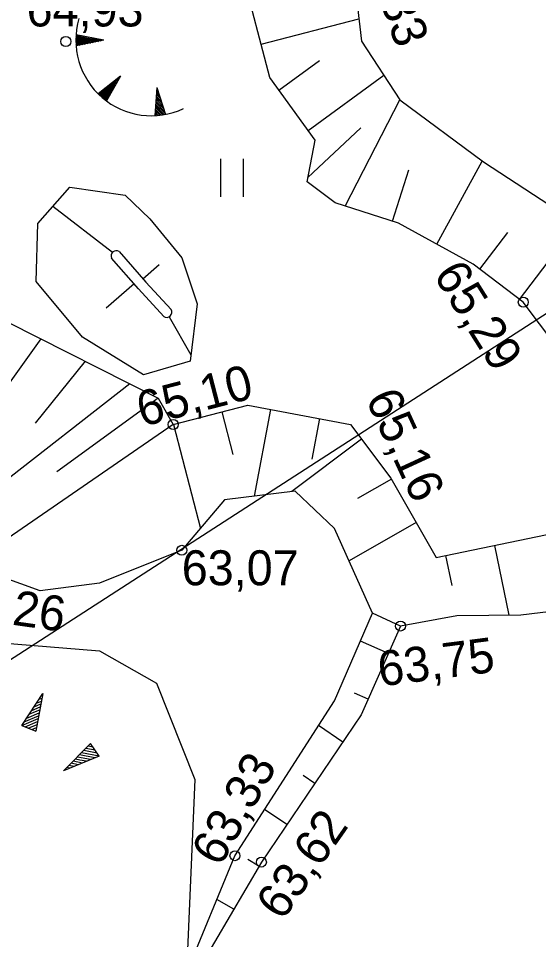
# Model space of a CAD drawing. Extents: x 549189 to 550572, y 6537784 to 6538714.
# Drawn here: x 549520.04 to 549540.89, y 6538190.02 to 6538226.91 of the extents above; entities that cross this region are included whole.
import ezdxf

# ---------------------------------------------------------------- set-up
doc = ezdxf.new("R2010")
doc.units = 0
for name, color, linetype in [('Default', 7, 'Continuous'), ('HALJASTUS', 7, 'Continuous'), ('KORGUS-EH2000', 7, 'Continuous'), ('Lamami horisontaal_EH2000', 7, 'Continuous'), ('RELJEEF', 7, 'Continuous')]:
    doc.layers.add(name, color=color, linetype=linetype)

# ---------------------------------------------------------------- blocks, each defined once
blk = doc.blocks.new('HEIN')
at = {"layer": 'HALJASTUS'}
for p, q in [((-0.455, 0.761), (-0.455, -0.761)), ((0.455, 0.761), (0.455, -0.761))]:
    blk.add_line(p, q, dxfattribs=at)
blk = doc.blocks.new('POINT_DISPLAY')
at = {"layer": 'Default'}
blk.add_line((0, 0), (0, 0), dxfattribs=at)

msp = doc.modelspace()

# ---------------------------------------------------------------- linework, layer by layer
at = {"layer": 'KORGUS-EH2000'}
for centre in [(549521.945, 6538225.983), (549540.277, 6538215.545), (549526.249, 6538210.647), (549526.589, 6538205.609), (549535.359, 6538202.576), (549528.723, 6538193.38), (549529.78, 6538193.125)]:
    msp.add_circle(centre, 0.2, dxfattribs=at)
at = {"layer": 'Lamami horisontaal_EH2000'}
msp.add_lwpolyline([(549478.068, 6538148.962), (549475.018, 6538160.6), (549474.41, 6538165.363), (549475.226, 6538169.572), (549477.467, 6538173.228), (549481.132, 6538176.33), (549552.515, 6538222.404), (549554.729, 6538223.531), (549557.013, 6538224.101), (549559.367, 6538224.113), (549561.791, 6538223.567), (549571.626, 6538220.267), (549574.047, 6538219.725), (549576.394, 6538219.749), (549578.665, 6538220.338), (549580.861, 6538221.492), (549615.919, 6538244.833), (549616.565, 6538245.258), (549617.216, 6538245.675), (549617.872, 6538246.085), (549618.533, 6538246.486), (549620.241, 6538247.512)], dxfattribs=at)
at = {"layer": 'RELJEEF'}
for p, q in [((549529.767, 6538225.878), (549533.692, 6538226.894)), ((549522.345, 6538226.051), (549522.544, 6538226.21)), ((549522.345, 6538225.987), (549522.608, 6538226.198)), ((549522.346, 6538226.116), (549522.479, 6538226.223)), ((549522.347, 6538225.925), (549522.673, 6538226.185)), ((549522.348, 6538226.182), (549522.415, 6538226.235)), ((549522.35, 6538225.863), (549522.737, 6538226.173)), ((549523.465, 6538226.032), (549522.352, 6538226.247)), ((549523.465, 6538226.032), (549522.353, 6538225.814)), ((549522.374, 6538225.818), (549522.802, 6538226.16)), ((549522.48, 6538225.839), (549522.866, 6538226.148)), ((549522.586, 6538225.86), (549522.931, 6538226.136)), ((549522.692, 6538225.88), (549522.995, 6538226.123)), ((549522.798, 6538225.901), (549523.059, 6538226.111)), ((549522.904, 6538225.922), (549523.124, 6538226.098)), ((549523.01, 6538225.943), (549523.188, 6538226.086)), ((549523.116, 6538225.964), (549523.253, 6538226.073)), ((549523.222, 6538225.984), (549523.317, 6538226.061)), ((549523.328, 6538226.005), (549523.382, 6538226.048)), ((549530.477, 6538224.041), (549532.113, 6538225.229)), ((549524.129, 6538224.592), (549523.24, 6538223.888)), ((549524.129, 6538224.592), (549523.57, 6538223.606)), ((549523.953, 6538224.282), (549523.96, 6538224.458)), ((549524.007, 6538224.376), (549524.011, 6538224.498)), ((549524.06, 6538224.47), (549524.062, 6538224.539)), ((549531.653, 6538222.423), (549534.692, 6538224.631)), ((549523.482, 6538223.674), (549523.496, 6538224.091)), ((549523.53, 6538223.636), (549523.548, 6538224.131)), ((549523.58, 6538223.624), (549523.599, 6538224.172)), ((549523.633, 6538223.718), (549523.651, 6538224.213)), ((549523.687, 6538223.812), (549523.702, 6538224.254)), ((549523.74, 6538223.906), (549523.754, 6538224.294)), ((549523.793, 6538224), (549523.805, 6538224.335)), ((549523.847, 6538224.094), (549523.857, 6538224.376)), ((549523.9, 6538224.188), (549523.908, 6538224.417)), ((549525.594, 6538224.144), (549525.509, 6538223.013)), ((549525.594, 6538224.144), (549525.939, 6538223.064)), ((549523.288, 6538223.842), (549523.291, 6538223.928)), ((549523.336, 6538223.798), (549523.342, 6538223.968)), ((549523.385, 6538223.755), (549523.393, 6538224.009)), ((549523.433, 6538223.713), (549523.445, 6538224.05)), ((549525.801, 6538223.496), (549525.563, 6538223.732)), ((549525.768, 6538223.599), (549525.568, 6538223.797)), ((549525.735, 6538223.702), (549525.573, 6538223.863)), ((549525.702, 6538223.805), (549525.578, 6538223.928)), ((549525.669, 6538223.908), (549525.582, 6538223.994)), ((549525.636, 6538224.01), (549525.587, 6538224.059)), ((549525.891, 6538223.056), (549525.538, 6538223.404)), ((549525.933, 6538223.084), (549525.543, 6538223.47)), ((549525.9, 6538223.187), (549525.548, 6538223.535)), ((549525.867, 6538223.29), (549525.553, 6538223.601)), ((549525.834, 6538223.393), (549525.558, 6538223.666)), ((549533.132, 6538219.395), (549535.332, 6538223.654)), ((549525.574, 6538223.017), (549525.514, 6538223.077)), ((549525.64, 6538223.022), (549525.519, 6538223.142)), ((549525.705, 6538223.029), (549525.524, 6538223.208)), ((549525.768, 6538223.037), (549525.528, 6538223.273)), ((549525.83, 6538223.046), (549525.533, 6538223.339)), ((549531.643, 6538220.541), (549533.761, 6538222.526)), ((549536.81, 6538217.87), (549538.633, 6538221.198)), ((549535.037, 6538218.787), (549535.693, 6538220.842)), ((549523.809, 6538217.536), (549521.427, 6538219.381)), ((549540.129, 6538215.657), (549542.347, 6538218.575)), ((549538.537, 6538216.867), (549539.652, 6538218.334)), ((549525.031, 6538216.479), (549525.687, 6538217.048)), ((549524.676, 6538216.277), (549523.563, 6538215.312)), ((549526.09, 6538214.963), (549526.96, 6538213.436)), ((549520.939, 6538214.08), (549518.153, 6538210.181)), ((549522.724, 6538213.179), (549520.72, 6538210.698)), ((549524.509, 6538212.278), (549516.771, 6538206.249)), ((549525.638, 6538211.708), (549521.589, 6538208.755)), ((549530.143, 6538211.252), (549529.496, 6538207.781)), ((549528.193, 6538211.151), (549528.636, 6538209.44)), ((549532.109, 6538210.885), (549531.806, 6538209.26)), ((549526.249, 6538210.647), (549518.378, 6538205.244)), ((549526.257, 6538210.649), (549527.335, 6538206.489)), ((549533.794, 6538210.065), (549530.998, 6538207.966)), ((549534.99, 6538208.463), (549533.629, 6538207.684)), ((549535.983, 6538206.727), (549533.292, 6538205.187)), ((549539.119, 6538205.805), (549539.698, 6538203.008)), ((549537.161, 6538205.399), (549537.41, 6538204.195)), ((549534.871, 6538201.474), (549533.748, 6538201.972)), ((549520.18, 6538198.593), (549521.02, 6538199.873)), ((549521.02, 6538199.873), (549520.74, 6538198.363)), ((549520.97, 6538199.793), (549521.01, 6538199.813)), ((549534.06, 6538199.646), (549533.507, 6538199.891)), ((549520.68, 6538199.343), (549520.94, 6538199.463)), ((549520.77, 6538199.493), (549520.97, 6538199.573)), ((549520.87, 6538199.643), (549520.99, 6538199.693)), ((549520.38, 6538198.893), (549520.88, 6538199.103)), ((549520.48, 6538199.043), (549520.73, 6538199.153)), ((549520.58, 6538199.193), (549520.92, 6538199.343)), ((549520.73, 6538199.153), (549520.9, 6538199.223)), ((549520.18, 6538198.593), (549520.83, 6538198.873)), ((549520.28, 6538198.743), (549520.85, 6538198.983)), ((549520.31, 6538198.543), (549520.81, 6538198.753)), ((549520.44, 6538198.483), (549520.79, 6538198.633)), ((549520.18, 6538198.593), (549520.74, 6538198.363)), ((549520.58, 6538198.433), (549520.77, 6538198.513)), ((549520.71, 6538198.383), (549520.74, 6538198.393)), ((549533.043, 6538197.932), (549532.076, 6538198.588)), ((549521.856, 6538196.781), (549522.936, 6538197.871)), ((549523.196, 6538197.481), (549522.666, 6538197.591)), ((549523.116, 6538197.601), (549522.746, 6538197.671)), ((549523.036, 6538197.721), (549522.836, 6538197.761)), ((549522.956, 6538197.841), (549522.916, 6538197.841)), ((549523.276, 6538197.371), (549522.936, 6538197.871)), ((549523.276, 6538197.371), (549521.856, 6538196.781)), ((549522.606, 6538197.091), (549522.236, 6538197.161)), ((549522.506, 6538197.211), (549522.326, 6538197.251)), ((549522.936, 6538197.231), (549522.406, 6538197.331)), ((549523.106, 6538197.301), (549522.496, 6538197.421)), ((549522.776, 6538197.161), (549522.506, 6538197.211)), ((549523.276, 6538197.371), (549522.576, 6538197.501)), ((549521.936, 6538196.811), (549521.906, 6538196.821)), ((549522.106, 6538196.881), (549521.986, 6538196.911)), ((549522.276, 6538196.951), (549522.066, 6538196.991)), ((549522.436, 6538197.021), (549522.156, 6538197.081)), ((549531.92, 6538196.277), (549531.456, 6538196.592)), ((549530.796, 6538194.623), (549529.91, 6538195.224)), ((549529.684, 6538192.961), (549529.237, 6538193.223)), ((549528.673, 6538191.235), (549528.001, 6538191.629))]:
    msp.add_line(p, q, dxfattribs=at)
for points in [[(549536.787, 6538205.322), (549543.036, 6538206.616), (549541.736, 6538210.316), (549543.072, 6538213.021), (549541.578, 6538213.804), (549540.277, 6538215.545), (549538.269, 6538217.071), (549535.275, 6538218.711), (549532.736, 6538219.521), (549531.61, 6538220.369), (549531.932, 6538222.039), (549530.113, 6538224.542), (549529.017, 6538228.777), (549528.837, 6538234.329), (549529.059, 6538240.877), (549531.184, 6538246.675), (549529.801, 6538250.793), (549528.338, 6538254.829), (549529.031, 6538258.515), (549531.039, 6538264.161), (549533, 6538270.254), (549533.817, 6538272.017)], [(549542.83, 6538203.327), (549540.176, 6538203.012), (549537.614, 6538202.99), (549535.359, 6538202.576), (549534.232, 6538203.091), (549532.711, 6538206.481), (549531.138, 6538207.983), (549528.306, 6538207.635), (549526.589, 6538205.609), (549523.292, 6538204.289), (549520.92, 6538203.99), (549519.37, 6538204.547), (549518.378, 6538205.244), (549516.771, 6538206.249), (549517.748, 6538207.676), (549518.153, 6538210.181), (549513.892, 6538212.862), (549511.889, 6538217.811), (549508.615, 6538224.172), (549502.534, 6538232.046)], [(549509.08, 6538231.095), (549514.884, 6538223.5), (549517.123, 6538218.612), (549519.623, 6538214.744), (549525.638, 6538211.708), (549526.249, 6538210.647), (549529.237, 6538211.421), (549533.353, 6538210.653), (549534.968, 6538208.502), (549536.787, 6538205.322)], [(549533.471, 6538228.759), (549533.798, 6538225.996), (549535.332, 6538223.654), (549538.681, 6538221.162), (549541.997, 6538218.998)], [(549526.929, 6538213.181), (549525.052, 6538212.63), (549522.618, 6538214.145), (549520.753, 6538216.379), (549520.827, 6538218.702), (549522.109, 6538220.154), (549524.316, 6538219.833), (549525.307, 6538218.882), (549526.591, 6538217.316), (549527.21, 6538215.483), (549526.929, 6538213.181)], [(549524.082, 6538217.573), (549525.148, 6538216.343), (549526.162, 6538215.248)], [(549525.868, 6538214.976), (549524.85, 6538216.077), (549523.78, 6538217.311)], [(549526.651, 6538187.784), (549526.785, 6538188.681), (549528.723, 6538193.38), (549532.713, 6538199.578), (549534.232, 6538203.091)], [(549535.359, 6538202.576), (549533.785, 6538199.026), (549529.78, 6538193.125), (549526.651, 6538187.784)], [(549526.651, 6538187.784), (549523.849, 6538183.562), (549521.14, 6538181.762), (549516.346, 6538180.539), (549512.335, 6538183.031), (549510.166, 6538186.246), (549508.128, 6538191.229), (549508.917, 6538195.106), (549512.648, 6538198.851), (549514.406, 6538200.291), (549517.885, 6538202.019), (549523.294, 6538201.58), (549525.578, 6538200.287), (549527.109, 6538196.427), (549526.785, 6538188.681)]]:
    msp.add_lwpolyline(points, dxfattribs=at)
for centre, radius, start, end in [((549525.372, 6538226.037), 3.027, 163.4234, 295.1745), ((549523.966, 6538217.401), 0.207, 56.056, 205.7869), ((549525.989, 6538215.14), 0.204, 233.4619, 32.0954)]:
    msp.add_arc(centre, radius, start, end, dxfattribs=at)

# ---------------------------------------------------------------- block references
at = {"layer": 'HALJASTUS'}
msp.add_blockref('HEIN', (549528.602, 6538220.524), dxfattribs=at)
at = {"layer": 'RELJEEF', "xscale": 100, "yscale": 100}
for p in [(549520.18, 6538198.593), (549523.276, 6538197.371)]:
    msp.add_blockref('POINT_DISPLAY', p, dxfattribs=at)

# ---------------------------------------------------------------- texts
at = {"layer": 'KORGUS-EH2000'}
for s, rotation, p in [('63,33', 289.1635, (549533.67, 6538230.089)), ('65,29', 302.1428, (549536.645, 6538216.635)), ('65,10', 14.5225, (549525, 6538210.548)), ('65,16', 294.7561, (549533.94, 6538211.681)), ('63,26', 352.0357, (549517.182, 6538202.994)), ('63,75', 7.3198, (549534.54, 6538200.153)), ('63,33', 60.5546, (549528.129, 6538192.892)), ('63,62', 55.0765, (549530.624, 6538190.733))]:
    msp.add_text(s, height=1.4, rotation=rotation, dxfattribs=at).set_placement(p)
for s, p in [('64,93', (549520.373, 6538226.586)), ('63,07', (549526.589, 6538204.209))]:
    msp.add_text(s, height=1.4, dxfattribs=at).set_placement(p)

doc.saveas('drawing.dxf')
